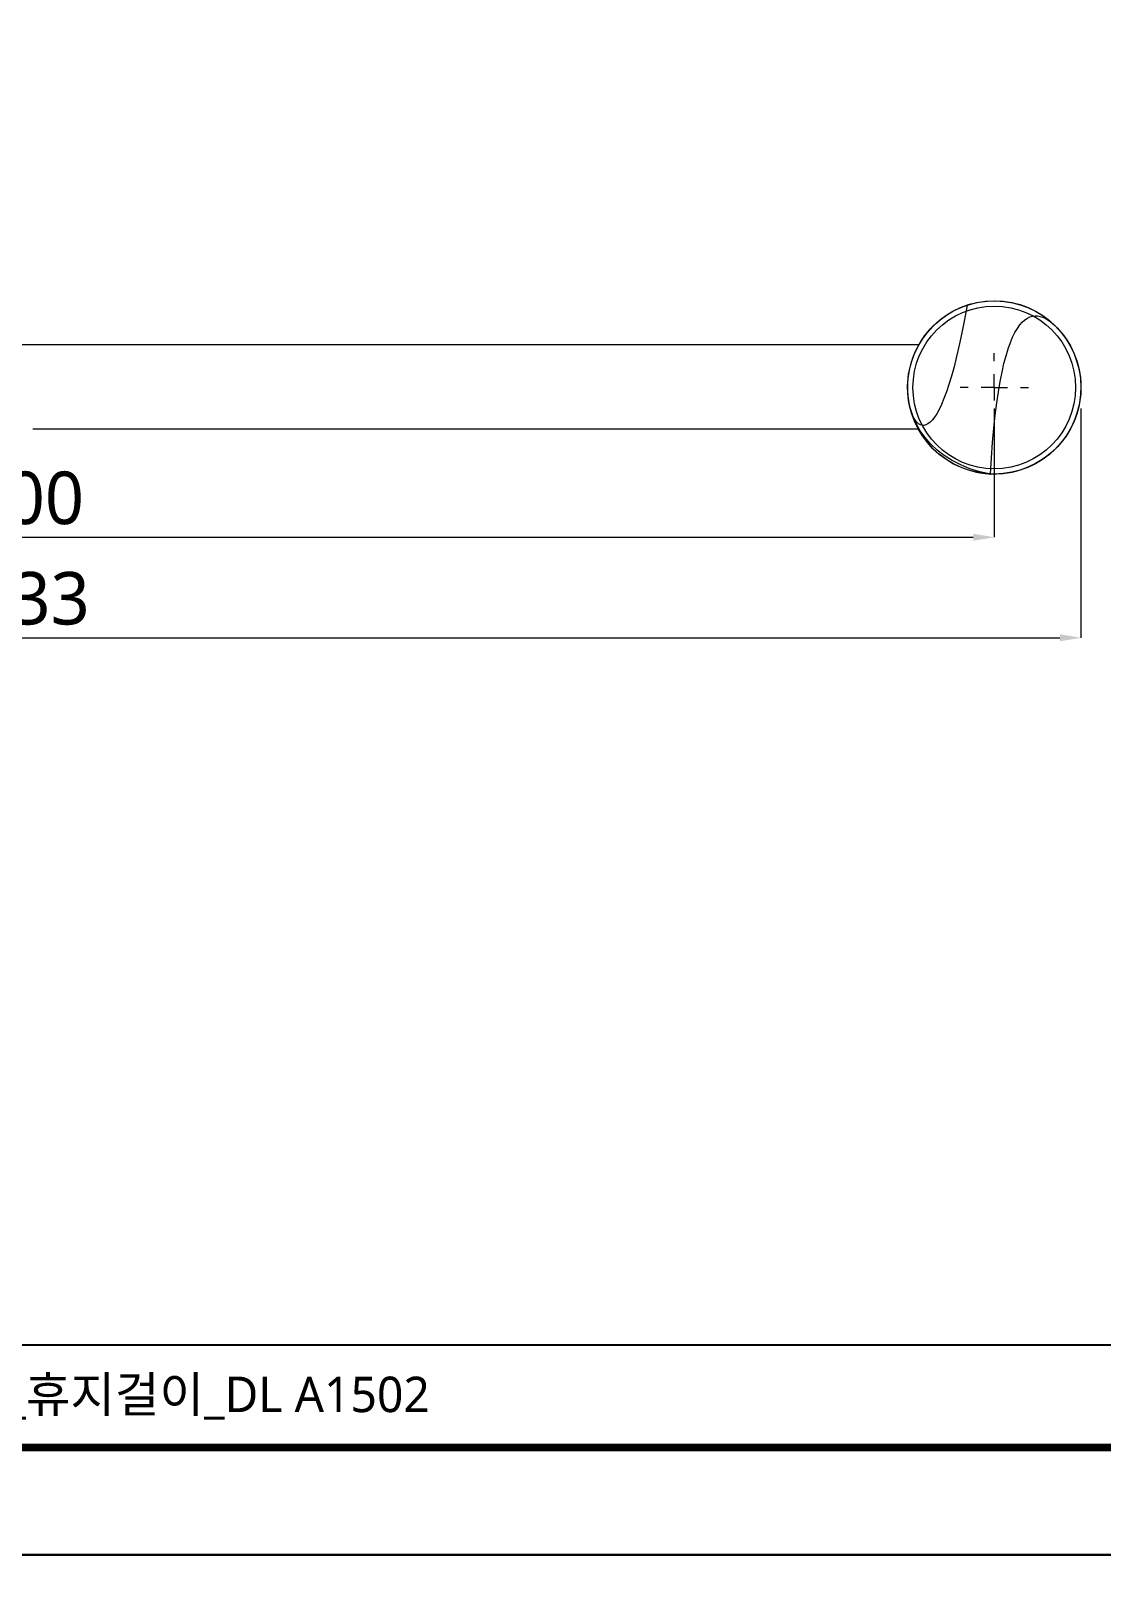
# Model space of a CAD drawing. Extents: x 16296675745 to 16296677481, y -37409619395 to -37409618123.
# Drawn here: x 16296676715.2 to 16296676919, y -37409618707.7 to -37409618412.5 of the extents above; entities that cross this region are included whole.
import ezdxf

# ---------------------------------------------------------------- set-up
doc = ezdxf.new("R2010")
doc.units = 0
doc.header["$LTSCALE"] = 10
doc.header["$MEASUREMENT"] = 0
doc.header["$PDMODE"] = 3
doc.header["$PDSIZE"] = -10
doc.layers.get('0').update_dxf_attribs({"linetype": 'CONTINUOUS'})
doc.layers.get('DEFPOINTS').update_dxf_attribs({"linetype": 'CONTINUOUS'})
doc.styles.add('Daelim Dimension', font='')
doc.styles.get('Daelim Dimension').set_extended_font_data('NanumGothic')
doc.dimstyles.new('DEFAULT', dxfattribs={"dimscale": 2, "dimtxt": 2, "dimasz": 2, "dimexe": 0, "dimexo": 2, "dimgap": 1, "dimtad": 1, "dimdec": 1, "dimzin": 9, "dimdsep": 46, "dimtxsty": 'Daelim Dimension', "dimcen": 0.5, "dimclrd": 252, "dimclre": 252, "dimclrt": 3, "dimadec": 1, "dimazin": 0, "dimtfac": 1, "dimtdec": 1, "dimtix": 1, "dimtmove": 0, "dimatfit": 3, "dimfxl": 1, "dimtolj": 1, "dimtzin": 1, "dimlwd": 9, "dimlwe": 9, "dimarcsym": 0})

# ---------------------------------------------------------------- blocks, each defined once
blk = doc.blocks.new('SW_CENTERMARKSYMBOL_2')
at = {"color": 0, "linetype": 'Continuous', "lineweight": 0}
for p, q in [((0, 5), (0, 6.5)), ((-5, 0), (-6.5, 0)), ((0, 0), (-2.5, 0)), ((0, 0), (0, 2.5)), ((0, 0), (0, -2.5)), ((0, 0), (2.5, 0)), ((5, 0), (6.5, 0)), ((0, -5), (0, -6.5))]:
    blk.add_line(p, q, dxfattribs=at)
blk = doc.blocks.new('*D12')
at = {"color": 5, "lineweight": 9, "transparency": 16777216}
for p, q in [((16296676898.546129, -37409618484.36879), (16296676898.546129, -37409618508.886467)), ((16296676532.89192, -37409618489.618874), (16296676532.89192, -37409618508.886467)), ((16296676536.89192, -37409618508.886467), (16296676894.546129, -37409618508.886467))]:
    blk.add_line(p, q, dxfattribs=at)
at = {"color": 5, "transparency": 16777216}
for points in [[(16296676536.89192, -37409618508.21981), (16296676536.89192, -37409618509.553139), (16296676532.89192, -37409618508.886467)], [(16296676894.546129, -37409618508.21981), (16296676894.546129, -37409618509.553139), (16296676898.546129, -37409618508.886467)]]:
    blk.add_solid(points, dxfattribs=at)
at = {"layer": 'DEFPOINTS', "color": 0, "transparency": 16777216}
for p in [(16296676898.546129, -37409618480.36879), (16296676532.89192, -37409618485.618874), (16296676898.546129, -37409618508.886467)]:
    blk.add_point(p, dxfattribs=at)
at = {"color": 7, "transparency": 16777216, "insert": (16296676714.097691, -37409618501.457291), "char_height": 10, "attachment_point": 5, "style": 'Daelim Dimension'}
blk.add_mtext('\\A1;500', dxfattribs=at)
blk = doc.blocks.new('*D13')
at = {"color": 5, "lineweight": 9, "transparency": 16777216}
for p, q in [((16296676516.39192, -37409618484.368874), (16296676516.39192, -37409618528.01487)), ((16296676915.046129, -37409618484.36879), (16296676915.046129, -37409618528.01487)), ((16296676520.39192, -37409618528.01487), (16296676911.046129, -37409618528.01487))]:
    blk.add_line(p, q, dxfattribs=at)
at = {"color": 5, "transparency": 16777216}
for points in [[(16296676520.39192, -37409618527.348213), (16296676520.39192, -37409618528.681534), (16296676516.39192, -37409618528.01487)], [(16296676911.046129, -37409618527.348213), (16296676911.046129, -37409618528.681534), (16296676915.046129, -37409618528.01487)]]:
    blk.add_solid(points, dxfattribs=at)
at = {"layer": 'DEFPOINTS', "color": 0, "transparency": 16777216}
for p in [(16296676516.39192, -37409618480.368874), (16296676915.046129, -37409618480.36879), (16296676915.046129, -37409618528.01487)]:
    blk.add_point(p, dxfattribs=at)
at = {"color": 7, "transparency": 16777216, "insert": (16296676715.19125, -37409618520.564217), "char_height": 10, "attachment_point": 5, "style": 'Daelim Dimension'}
blk.add_mtext('\\A1;533', dxfattribs=at)

msp = doc.modelspace()

# ---------------------------------------------------------------- linework, layer by layer
at = {"color": 7, "linetype": 'Continuous', "lineweight": 15}
for p, q in [((16296676884.157181, -37409618472.268791), (16296676711.848209, -37409618472.268791)), ((16296676715.522381, -37409618488.268883), (16296676884.060301, -37409618488.268829)), ((16296676895.44836, -37409618496.573593), (16296676895.483191, -37409618496.578903)), ((16296676895.44836, -37409618496.573593), (16296676895.458549, -37409618496.575279)), ((16296676897.791611, -37409618496.848473), (16296676897.826731, -37409618496.851341)), ((16296676897.816429, -37409618496.850632), (16296676897.826731, -37409618496.851341))]:
    msp.add_line(p, q, dxfattribs=at)
at = {"color": 5}
msp.add_line((16296676474.98683, -37409618662.614609), (16296676999.17411, -37409618662.614609), dxfattribs=at)
at = {"ltscale": 0.5}
for points in [[(16296676464.518641, -37409618702.581497), (16296677115.518641, -37409618702.581497), (16296677115.518641, -37409618225.581497), (16296676464.518641, -37409618225.581497)], [(16296676464.518641, -37409619179.581497), (16296677115.518641, -37409619179.581497), (16296677115.518641, -37409618702.581497), (16296676464.518641, -37409618702.581497)]]:
    msp.add_lwpolyline(points, close=True, dxfattribs=at)
at = {"color": 5, "linetype": 'ByBlock', "lineweight": 200, "const_width": 1.5}
msp.add_lwpolyline([(16296676474.98683, -37409618682.156776), (16296677104.98683, -37409618682.156776), (16296677104.98683, -37409618236.656776), (16296676474.98683, -37409618236.656776)], close=True, dxfattribs=at)
at = {"color": 7, "linetype": 'Continuous', "lineweight": 15}
for radius in [16.5, 16.486834, 15.486872]:
    msp.add_circle((16296676898.546129, -37409618480.36879), radius, dxfattribs=at)
for centre, radius, start, end in [((16296676898.546129, -37409618480.36879), 16.498247, 108.33929145, 259.17774015), ((16296676898.546129, -37409618480.36879), 16.498239, 267.50077277, 259.17774015), ((16296676898.546129, -37409618480.36879), 16.498247, 267.50077277, 108.33929145), ((16296676895.48591, -37409618496.377159), 0.2, 259.17774015, 262.13535318), ((16296676897.835449, -37409618496.651543), 0.2, 264.5432302, 267.50077277)]:
    msp.add_arc(centre, radius, start, end, dxfattribs=at)
msp.add_open_spline([(16296676895.483191, -37409618496.578911), (16296676895.488831, -37409618496.579811), (16296676895.53529, -37409618496.587288), (16296676895.679489, -37409618496.611732), (16296676895.985929, -37409618496.661049), (16296676896.36644, -37409618496.715347), (16296676896.777361, -37409618496.764778), (16296676897.173441, -37409618496.803368), (16296676897.50844, -37409618496.829483), (16296676897.70645, -37409618496.84243), (16296676897.771721, -37409618496.847069), (16296676897.791611, -37409618496.848473)], degree=3, knots=[0, 0, 0, 0, 0.01811014894, 0.14926173432, 0.28119525238, 0.4137443369, 0.54619612897, 0.67852299176, 0.81052318907, 0.94222899971, 1, 1, 1, 1], dxfattribs=at)

# ---------------------------------------------------------------- block references
at = {"color": 1, "linetype": 'Continuous', "lineweight": 0}
msp.add_blockref('SW_CENTERMARKSYMBOL_2', (16296676898.546129, -37409618480.36879), dxfattribs=at)

# ---------------------------------------------------------------- texts
at = {"color": 2, "insert": (16296676591.859091, -37409618668.660728), "char_height": 6.75662715, "width": 260.66283526, "attachment_point": 1, "style": 'Daelim Dimension'}
msp.add_mtext('{\\fPretendard Variable SemiBold|b0|i0|c129|p2;대림바스(주)}_Parts_Accessory_{\\fGulim|b0|i0|c129|p50;휴지걸이}_DL A1502', dxfattribs=at)

# ---------------------------------------------------------------- dimensions: what is measured, and where the dimension line sits
for base, p1, p2, text, picture, middle in [((16296676915.046129, -37409618528.01487), (16296676516.39192, -37409618480.368874), (16296676915.046129, -37409618480.36879), '533', '*D13', (16296676715.19125, -37409618528.01487)), ((16296676898.546129, -37409618508.886467), (16296676532.89192, -37409618485.618874), (16296676898.546129, -37409618480.36879), '500', '*D12', (16296676714.097691, -37409618508.886467))]:
    dim = msp.add_linear_dim(base=base, p1=p1, p2=p2, text=text, dimstyle='DEFAULT', override={"dimtxt": 5, "dimclrd": 5, "dimclre": 5, "dimclrt": 7})
    dim.commit()
    dim.dimension.update_dxf_attribs({"geometry": picture, "text_midpoint": middle, "dimtype": 160})

doc.saveas('drawing.dxf')
